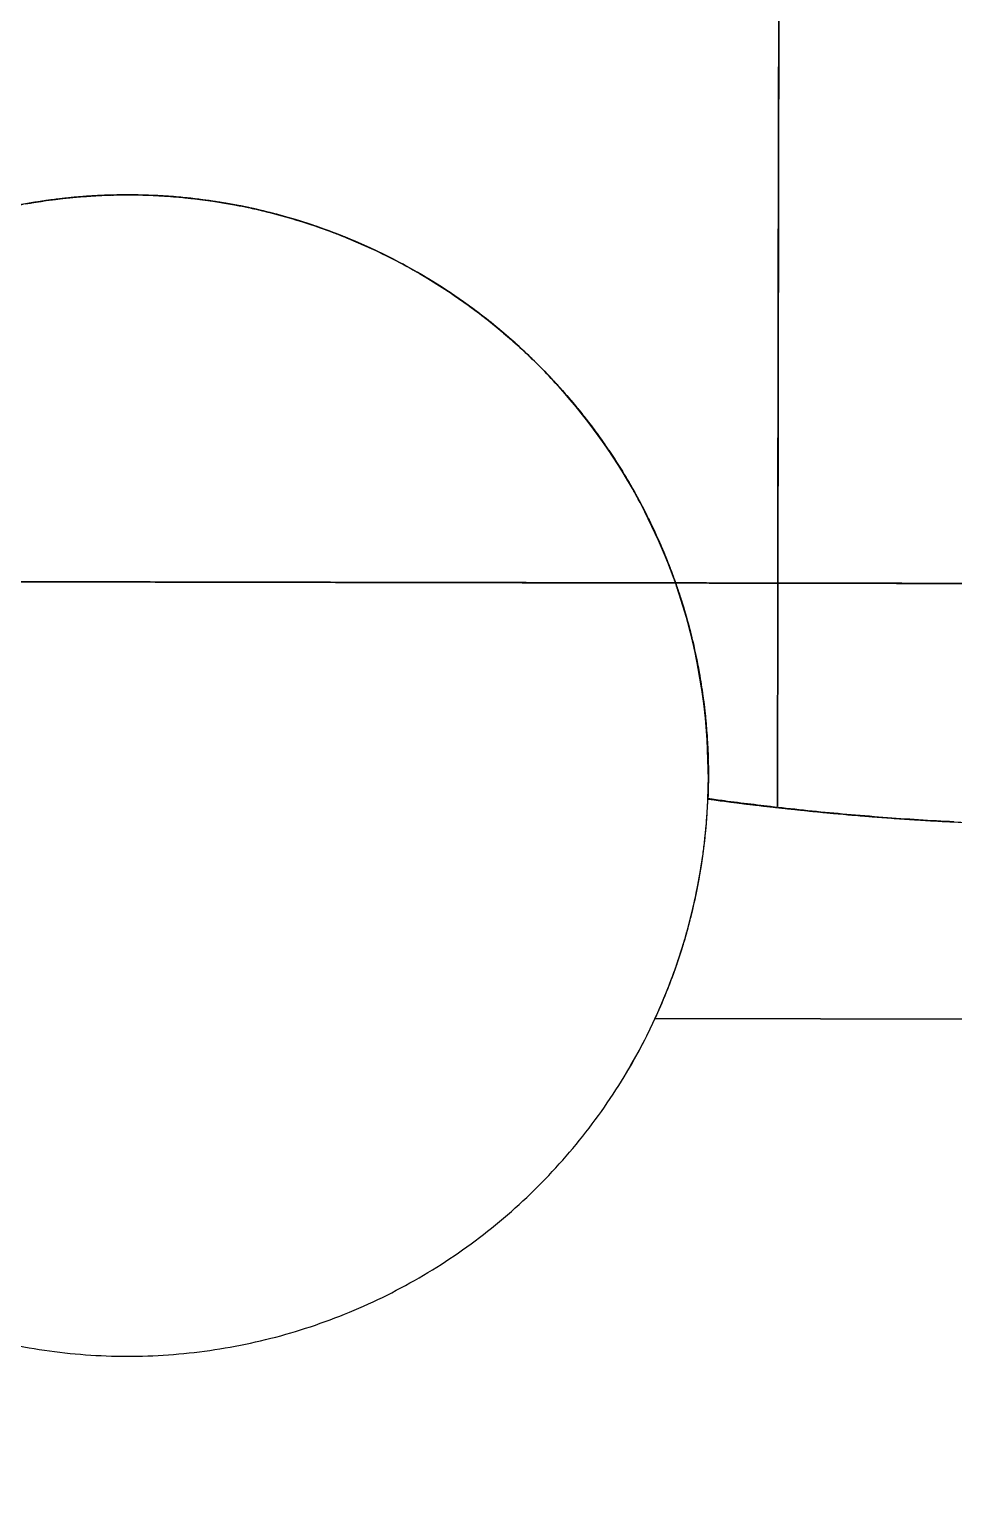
# Model space of a CAD drawing. Header units: metres. Extents: x -1161 to -1080, y 3 to 563.
# Drawn here: x -1096.587 to -1095.632, y 507.723 to 509.228 of the extents above; entities that cross this region are included whole.
import ezdxf

# ---------------------------------------------------------------- set-up
doc = ezdxf.new("R2010")
doc.units = ezdxf.units.M
doc.layers.add('A-GENM', color=7, linetype='Continuous', lineweight=35)

# ---------------------------------------------------------------- blocks, each defined once
blk = doc.blocks.new('Foundations-Piles - Px-1200-64673918-DRG-2873171 - BARRIER LAYOUT')
at = {"layer": 'A-GENM', "color": 9, "lineweight": 25, "true_color": 0xbebebe}
for start, end in [(98.1818, 106.3636), (98.5518, 102.9538), (98.3596, 98.5518), (90, 98.1818), (94.7807, 97.7988), (90.4268, 94.7807), (90.1641, 90.4268), (85.2606, 90), (86.6197, 89.6373), (85.2606, 86.6197), (82.3017, 85.2606), (40.9396, 85.2606), (81.9686, 82.3017), (78.4668, 81.4772), (77.9826, 78.4668), (106.3636, 114.5455), (106.6767, 114.5063), (106.555, 106.6767), (102.9538, 105.9619), (74.1767, 77.9755), (73.7729, 74.1767), (70.3195, 73.3186), (66.0516, 70.3195), (114.5455, 122.7273), (115.2366, 122.3499), (114.5455, 115.2366), (65.5771, 66.0516), (62.1763, 65.1617), (57.9265, 62.1763), (122.7273, 130.9091), (122.7273, 125.0334), (122.3499, 122.7273), (57.3811, 57.9265), (54.0362, 57.0068), (125.0334, 130.9091), (49.8014, 54.0362), (130.9091, 139.0909), (130.9091, 139.0909), (49.1848, 49.8014), (45.8984, 48.8542), (41.6763, 45.8482), (139.0909, 147.2727), (139.0909, 147.2727), (40.9882, 41.6763), (0, 40.9091), (37.7625, 40.704), (33.5511, 37.7625), (32.7912, 33.5511), (147.2727, 155.4545), (147.2727, 155.4545), (29.6282, 32.5566), (25.4197, 29.6282), (24.5939, 25.4197), (155.4545, 163.6364), (155.4545, 163.6364), (21.6067, 24.4122), (17.3365, 21.6067), (163.6364, 171.8182), (163.6364, 171.8182), (16.3963, 17.3365), (13.5043, 16.2712), (9.2531, 13.5043), (8.2308, 9.2531), (171.8182, 180), (171.8182, 180), (5.4056, 8.1818), (1.1695, 5.4056), (180, 188.1818), (180, 188.1818), (319.0909, 0), (357.3097, 0), (0, 1.1695), (353.0858, 357.3097), (351.8505, 353.0858), (188.1818, 196.3636), (188.1818, 196.3636), (349.216, 351.8182), (345.0018, 349.216), (343.6998, 345.0018), (196.3636, 204.5455), (196.3636, 204.5455), (341.1241, 343.574), (336.9176, 341.1241), (335.4872, 336.9176), (204.5455, 212.7273), (204.5455, 212.7273), (333.0335, 335.3633), (328.8331, 333.0335), (327.3161, 328.8331), (212.7273, 220.9091), (212.7273, 220.9091), (324.9441, 326.8731), (326.9829, 327.1538), (320.7483, 324.9441), (319.1452, 320.7483), (220.9091, 229.0909), (220.9091, 229.0909), (304.287, 319.0909), (316.8556, 318.9453), (312.6632, 316.8556), (310.9743, 312.6632), (229.0909, 237.2727), (229.0909, 237.2727), (308.768, 310.7377), (304.5777, 308.768), (302.7273, 304.287), (302.8036, 304.287), (304.287, 304.5777), (237.2727, 245.4545), (237.2727, 245.4545), (294.5455, 302.7273), (300.681, 302.531), (296.4918, 300.681), (294.633, 296.4729), (245.4545, 253.6364), (245.4545, 253.6364), (286.3636, 294.5455), (288.4054, 292.5945), (292.5945, 294.325), (286.4625, 288.4054), (253.6364, 261.0336), (253.6364, 261.8182), (278.1818, 286.3636), (280.1511, 284.5086), (284.5086, 286.12), (261.0336, 261.8182), (261.8182, 264.2124), (261.8182, 270), (264.2124, 268.889), (268.889, 270), (270, 278.1818), (270, 272.219), (272.219, 276.7535), (276.7535, 278.1818), (278.1818, 280.1511)]:
    blk.add_arc((0, 0), 0.6, start, end, dxfattribs=at)
at = {"layer": 'A-GENM', "color": 254, "lineweight": 25, "true_color": 0xd1d1d1}
for start, end in [(97.7988, 98.3596), (89.6373, 90.1641), (81.8182, 81.9686), (81.4772, 81.8182), (105.9619, 106.555), (73.6364, 73.7729), (73.3186, 73.6364), (65.1617, 65.4545), (57.0068, 57.2727), (48.8542, 49.0909), (40.704, 40.9091), (32.5566, 32.7273), (24.4122, 24.5455), (318.9453, 319.0909), (310.7377, 310.9091), (302.531, 302.7273), (294.325, 294.5455), (286.12, 286.3636)]:
    blk.add_arc((0, 0), 0.6, start, end, dxfattribs=at)
blk = doc.blocks.new('Shotcrete Adaptive v1 - 1200 Dia Pile _ 2_000 Spacing-61394272-DRG-2873171 - BARRIER LAYOUT')
at = {"layer": 'A-GENM', "color": 9, "lineweight": 25, "true_color": 0xbebebe}
for p, q in [((-0.4546, 0.25), (0.4546, 0.25)), ((0.4546, 0.25), (-0.4546, 0.25))]:
    blk.add_line(p, q, dxfattribs=at)
at = {"layer": 'A-GENM', "color": 254, "lineweight": 25, "true_color": 0xd1d1d1}
blk.add_line((0.1869, 0.0442), (0.1837, 0.0444), dxfattribs=at)
at = {"layer": 'A-GENM', "color": 9, "lineweight": 25, "true_color": 0xbebebe}
for centre, radius, start, end in [((-1, 0), 0.6, 20.2506, 24.6243), ((-1, 0), 0.6, 20.2506, 24.6243), ((1, 0), 0.6, 156.256, 159.4284), ((1, 0), 0.6, 156.256, 159.4284), ((1, 0), 0.6, 155.3757, 156.256), ((1, 0), 0.6, 155.3757, 156.256), ((1, 0), 0.6, 159.4284, 162.8466), ((1, 0), 0.6, 159.4284, 162.8466), ((-1, 0), 0.6, 17.5708, 20.2506), ((-1, 0), 0.6, 17.5708, 20.2506), ((-1, 0), 0.6, 10.4552, 17.5708), ((-1, 0), 0.6, 10.4552, 17.5708), ((1, 0), 0.6, 162.8466, 164.1122), ((1, 0), 0.6, 162.8466, 164.1122), ((1, 0), 0.6, 165.2053, 167.4341), ((1, 0), 0.6, 165.2053, 167.4341), ((1, 0), 0.6, 164.1122, 165.1814), ((1, 0), 0.6, 164.1122, 165.1814), ((1, 0), 0.6, 167.4341, 171.9769), ((1, 0), 0.6, 167.4341, 170.3175), ((-1, 0), 0.6, 9.7254, 10.4552), ((-1, 0), 0.6, 9.7254, 10.4552), ((-1, 0), 0.6, 2.2116, 9.6825), ((-1, 0), 0.6, 2.2116, 9.6825), ((1, 0), 0.6, 170.3175, 171.9769), ((1, 0), 0.6, 171.9769, 173.3931), ((1, 0), 0.6, 171.9769, 173.3931), ((1, 0), 0.6, 173.7282, 175.3656), ((1, 0), 0.6, 173.7282, 175.3656), ((1, 0), 0.6, 173.41, 173.6668), ((1, 0), 0.6, 173.41, 173.6668), ((0, -2.95), 3, 88.4658, 97.6709), ((0, -2.95), 3, 91.3583, 91.6835), ((0, -2.95), 3, 88.3166, 88.6417), ((0, -2.95), 3, 82.3291, 88.4658), ((1, 0), 0.6, 175.3656, 177.7884), ((1, 0), 0.6, 175.3656, 177.7884), ((0, -2.95), 3, 94.376, 94.7409), ((0, -2.95), 3, 85.2592, 85.6256), ((0, -2.95), 3, 97.3435, 97.6709), ((0, -2.95), 3, 82.3291, 82.6565)]:
    blk.add_arc(centre, radius, start, end, dxfattribs=at)
at = {"layer": 'A-GENM', "color": 254, "lineweight": 25, "true_color": 0xd1d1d1}
for start, end in [(92.1103, 93.2986), (91.6835, 92.1083), (91.0757, 91.3583), (90.723, 91.0757), (89.8008, 90.7115), (89.2789, 89.8008), (88.6417, 89.2676), (87.8921, 88.3166), (87.7667, 87.8901), (86.4919, 87.7667), (96.3064, 97.3435), (94.8905, 96.2933), (94.7409, 94.8881), (94.2007, 94.3743), (93.5177, 94.1924), (93.2986, 93.5084), (85.6256, 86.4279), (85.1133, 85.2592), (84.4419, 85.1097), (83.708, 84.4419), (82.6565, 83.6899)]:
    blk.add_arc((0, -2.95), 3, start, end, dxfattribs=at)
blk = doc.blocks.new('StitchPour_RS39A_05 - StitchPour_RS39A_05-60503718-DRG-2873171 - BARRIER LAYOUT')
at = {"layer": 'A-GENM', "color": 253, "lineweight": 25, "true_color": 0xa3a3a3}
blk.add_open_spline([(111.4038, -15.1103), (111.296, -14.7018), (111.0755, -13.8661), (110.686, -12.3898), (110.3197, -11.0016), (109.9816, -9.7203), (109.728, -8.7592), (109.4744, -7.7982), (109.2209, -6.8372), (108.9673, -5.8762), (108.7982, -5.2355), (108.7137, -4.9151)], degree=3, knots=[0.6684781, 0.6684781, 0.6684781, 0.6684781, 0.7083333, 0.75, 0.8125, 0.84375, 0.875, 0.90625, 0.9375, 0.96875, 1, 1, 1, 1], dxfattribs=at)
at = {"layer": 'A-GENM', "color": 9, "lineweight": 25, "true_color": 0xbebebe}
for points in [[(109.728, -8.7592), (109.8407, -9.1864), (109.9534, -9.6135), (110.0661, -10.0406)], [(110.0661, -10.0406), (110.0703, -10.0567), (110.0746, -10.0728), (110.0788, -10.0889)], [(110.117, -10.2335), (110.2127, -10.5963), (110.3085, -10.9591), (110.4042, -11.322)]]:
    blk.add_open_spline(points, degree=3, dxfattribs=at)
at = {"layer": 'A-GENM', "color": 253, "lineweight": 25, "true_color": 0xa3a3a3}
blk.add_open_spline([(110.0788, -10.0889), (110.0916, -10.1371), (110.1043, -10.1853), (110.117, -10.2335)], degree=3, dxfattribs=at)
blk = doc.blocks.new('T2DPAA-T2D-C3S-RS-M3D-100334_rvt-1-DRG-2873171 - BARRIER LAYOUT')
at = {"layer": 'A-GENM', "color": 9, "lineweight": 25, "true_color": 0xbebebe}
for p, q in [((-1095.8135, 508.6558), (-1095.8124, 509.2558)), ((-1095.8124, 509.2558), (-1095.8135, 508.6558)), ((-1096.5554, 509.0529), (-1096.5948, 509.0469)), ((-1096.5213, 509.0559), (-1096.5554, 509.0529)), ((-1096.5108, 509.0565), (-1096.5213, 509.0559)), ((-1096.4708, 509.0568), (-1096.5108, 509.0565)), ((-1096.4378, 509.0552), (-1096.4708, 509.0568)), ((-1096.4263, 509.0541), (-1096.4378, 509.0552)), ((-1096.3864, 509.0488), (-1096.4263, 509.0541)), ((-1096.3552, 509.0428), (-1096.3864, 509.0488)), ((-1096.3429, 509.0399), (-1096.3552, 509.0428)), ((-1096.304, 509.029), (-1096.3429, 509.0399)), ((-1096.2752, 509.0191), (-1096.304, 509.029)), ((-1096.2624, 509.0141), (-1096.2752, 509.0191)), ((-1096.2253, 508.9978), (-1096.2624, 509.0141)), ((-1096.1992, 508.9845), (-1096.2253, 508.9978)), ((-1096.1862, 508.9772), (-1096.1992, 508.9845)), ((-1096.1518, 508.9559), (-1096.1862, 508.9772)), ((-1096.1287, 508.9397), (-1096.1518, 508.9559)), ((-1096.116, 508.93), (-1096.1287, 508.9397)), ((-1096.0849, 508.904), (-1096.116, 508.93)), ((-1096.0652, 508.8855), (-1096.0849, 508.904)), ((-1096.0532, 508.8734), (-1096.0652, 508.8855)), ((-1096.0401, 508.8594), (-1096.0532, 508.8734)), ((-1096.026, 508.8432), (-1096.0399, 508.8592)), ((-1096.0097, 508.823), (-1096.026, 508.8432)), ((-1095.9989, 508.8085), (-1096.0097, 508.823)), ((-1095.9868, 508.7911), (-1095.9989, 508.8085)), ((-1095.9762, 508.7748), (-1095.9862, 508.7902)), ((-1095.9635, 508.7535), (-1095.9762, 508.7748)), ((-1095.9543, 508.7366), (-1095.9635, 508.7535)), ((-1095.9366, 508.7), (-1095.9543, 508.7366)), ((-1095.8134, 508.7223), (-1095.8134, 508.6884)), ((-1095.8134, 508.6884), (-1095.8134, 508.7223)), ((-1095.9274, 508.6782), (-1095.9366, 508.7)), ((-1095.9203, 508.6592), (-1095.9274, 508.6782)), ((-1095.9193, 508.6564), (-1095.9203, 508.6592)), ((-1095.9079, 508.6204), (-1095.9193, 508.6564)), ((-1095.8135, 508.6558), (-1095.8139, 508.425)), ((-1095.8139, 508.425), (-1095.8135, 508.6558)), ((-1095.8139, 508.425), (-1095.8135, 508.6558)), ((-1095.8135, 508.6558), (-1095.8139, 508.425)), ((-1095.8135, 508.657), (-1095.8135, 508.6558)), ((-1095.8135, 508.6558), (-1095.8135, 508.657)), ((-1095.8906, 508.5376), (-1095.8974, 508.5775)), ((-1095.8852, 508.4532), (-1095.8863, 508.4939)), ((-1095.8857, 508.4328), (-1095.8852, 508.4532)), ((-1095.8498, 508.4281), (-1095.8857, 508.4328)), ((-1095.8139, 508.4239), (-1095.8498, 508.4281)), ((-1095.8139, 508.4239), (-1095.7758, 508.4199)), ((-1095.7758, 508.4199), (-1095.6722, 508.4114)), ((-1095.6722, 508.4114), (-1095.6318, 508.4091)), ((-1095.6318, 508.4091), (-1095.6022, 508.4077))]:
    blk.add_line(p, q, dxfattribs=at)
at = {"layer": 'A-GENM', "color": 254, "lineweight": 25, "true_color": 0xd1d1d1}
for p, q in [((-1095.8127, 509.1232), (-1095.8124, 509.2558)), ((-1095.813, 508.9214), (-1095.8127, 509.1232)), ((-1095.813, 508.9213), (-1095.8131, 508.8901)), ((-1095.8131, 508.8901), (-1095.8134, 508.7223)), ((-1095.8134, 508.6884), (-1095.8135, 508.657)), ((-1095.8135, 508.657), (-1095.8134, 508.6884))]:
    blk.add_line(p, q, dxfattribs=at)
at = {"layer": 'A-GENM', "color": 254, "lineweight": 25, "true_color": 0xd1d1d1, "flags": 128}
for points in [[(-1095.8124, 509.2558), (-1095.8127, 509.1232), (-1095.813, 508.9214)], [(-1095.8134, 508.7223), (-1095.8131, 508.8901), (-1095.813, 508.9213)]]:
    blk.add_lwpolyline(points, dxfattribs=at)
at = {"layer": 'A-GENM', "color": 9, "lineweight": 25, "true_color": 0xbebebe, "flags": 128}
for points in [[(-1095.8975, 508.5777), (-1095.9021, 508.5986), (-1095.9079, 508.6204)], [(-1095.8863, 508.4939), (-1095.8881, 508.5163), (-1095.8906, 508.5376)]]:
    blk.add_lwpolyline(points, dxfattribs=at)
at = {"layer": 'A-GENM', "color": 9, "lineweight": 25, "true_color": 0xbebebe}
for points in [[(-1096.5908, 509.0476), (-1096.5873, 509.0483), (-1096.5837, 509.0489), (-1096.5802, 509.0495)], [(-1096.5845, 509.0487), (-1096.5713, 509.051), (-1096.558, 509.0527), (-1096.5447, 509.0541)], [(-1096.5802, 509.0495), (-1096.5616, 509.0524), (-1096.5429, 509.0545), (-1096.5242, 509.0557)], [(-1096.5447, 509.0541), (-1096.5388, 509.0546), (-1096.533, 509.0551), (-1096.5271, 509.0556)], [(-1096.5271, 509.0556), (-1096.5234, 509.0558), (-1096.5197, 509.056), (-1096.5161, 509.0562)], [(-1096.5242, 509.0557), (-1096.5229, 509.0558), (-1096.5215, 509.0559), (-1096.5202, 509.056)], [(-1096.5202, 509.056), (-1096.5195, 509.056), (-1096.5187, 509.0561), (-1096.518, 509.0561)], [(-1096.518, 509.0561), (-1096.5138, 509.0563), (-1096.5096, 509.0565), (-1096.5055, 509.0567)], [(-1096.5161, 509.0562), (-1096.5113, 509.0565), (-1096.5065, 509.0567), (-1096.5017, 509.0568)], [(-1096.5055, 509.0567), (-1096.5042, 509.0567), (-1096.5029, 509.0568), (-1096.5017, 509.0568)], [(-1096.5017, 509.0568), (-1096.4874, 509.0572), (-1096.473, 509.0571), (-1096.4586, 509.0564)], [(-1096.5012, 509.0568), (-1096.4991, 509.0569), (-1096.4969, 509.0569), (-1096.4948, 509.0569)], [(-1096.4948, 509.0569), (-1096.4773, 509.0572), (-1096.4598, 509.0567), (-1096.4424, 509.0555)], [(-1096.4586, 509.0564), (-1096.4535, 509.0562), (-1096.4484, 509.0559), (-1096.4433, 509.0555)], [(-1096.4433, 509.0555), (-1096.4396, 509.0553), (-1096.4359, 509.055), (-1096.4322, 509.0547)], [(-1096.4424, 509.0555), (-1096.4402, 509.0553), (-1096.4379, 509.0552), (-1096.4357, 509.055)], [(-1096.4322, 509.0547), (-1096.4267, 509.0542), (-1096.4212, 509.0536), (-1096.4157, 509.053)], [(-1096.4197, 509.0534), (-1096.4162, 509.0531), (-1096.4128, 509.0526), (-1096.4093, 509.0522)], [(-1096.4157, 509.053), (-1096.4014, 509.0513), (-1096.3872, 509.0491), (-1096.3731, 509.0465)], [(-1096.4093, 509.0522), (-1096.393, 509.0501), (-1096.3768, 509.0474), (-1096.3607, 509.044)], [(-1096.5864, 509.0484), (-1096.5858, 509.0485), (-1096.5851, 509.0486), (-1096.5845, 509.0487)], [(-1096.3731, 509.0465), (-1096.3688, 509.0456), (-1096.3645, 509.0448), (-1096.3601, 509.0438)], [(-1096.3607, 509.044), (-1096.3579, 509.0434), (-1096.355, 509.0427), (-1096.3522, 509.0421)], [(-1096.3601, 509.0438), (-1096.3566, 509.0431), (-1096.353, 509.0423), (-1096.3495, 509.0415)], [(-1096.3522, 509.0421), (-1096.3465, 509.0408), (-1096.3408, 509.0394), (-1096.3352, 509.038)], [(-1096.3495, 509.0415), (-1096.3433, 509.0401), (-1096.3372, 509.0385), (-1096.3311, 509.0369)], [(-1096.3352, 509.038), (-1096.3319, 509.0371), (-1096.3286, 509.0362), (-1096.3254, 509.0353)], [(-1096.3311, 509.0369), (-1096.3173, 509.0332), (-1096.3037, 509.0291), (-1096.2903, 509.0245)], [(-1096.3254, 509.0353), (-1096.3103, 509.0312), (-1096.2955, 509.0265), (-1096.2808, 509.0211)], [(-1096.2903, 509.0245), (-1096.2866, 509.0232), (-1096.283, 509.022), (-1096.2794, 509.0206)], [(-1096.2808, 509.0211), (-1096.2777, 509.02), (-1096.2745, 509.0188), (-1096.2714, 509.0177)], [(-1096.2794, 509.0206), (-1096.2762, 509.0195), (-1096.2729, 509.0182), (-1096.2697, 509.017)], [(-1096.2697, 509.017), (-1096.2632, 509.0145), (-1096.2568, 509.0119), (-1096.2504, 509.0092)], [(-1096.2538, 509.0106), (-1096.252, 509.0099), (-1096.2503, 509.0091), (-1096.2486, 509.0084)], [(-1096.2504, 509.0092), (-1096.2373, 509.0036), (-1096.2245, 508.9976), (-1096.2118, 508.9911)], [(-1096.2477, 509.008), (-1096.2467, 509.0076), (-1096.2457, 509.0072), (-1096.2448, 509.0067)], [(-1096.2448, 509.0067), (-1096.2311, 509.0008), (-1096.2177, 508.9943), (-1096.2045, 508.9873)], [(-1096.2118, 508.9911), (-1096.2088, 508.9896), (-1096.2058, 508.988), (-1096.2028, 508.9864)], [(-1096.2045, 508.9873), (-1096.2013, 508.9856), (-1096.1982, 508.9839), (-1096.195, 508.9822)], [(-1096.2028, 508.9864), (-1096.1999, 508.9849), (-1096.197, 508.9833), (-1096.1941, 508.9817)], [(-1096.195, 508.9822), (-1096.189, 508.9788), (-1096.183, 508.9754), (-1096.1771, 508.9719)], [(-1096.1771, 508.9719), (-1096.1744, 508.9703), (-1096.1717, 508.9686), (-1096.1691, 508.967)], [(-1096.1745, 508.9703), (-1096.1624, 508.963), (-1096.1505, 508.9552), (-1096.1389, 508.947)], [(-1096.1691, 508.967), (-1096.1569, 508.9594), (-1096.145, 508.9515), (-1096.1334, 508.9431)], [(-1096.1389, 508.947), (-1096.1365, 508.9453), (-1096.1341, 508.9436), (-1096.1317, 508.9418)], [(-1096.1334, 508.9431), (-1096.1304, 508.9409), (-1096.1274, 508.9387), (-1096.1244, 508.9364)], [(-1096.1317, 508.9418), (-1096.1292, 508.94), (-1096.1267, 508.9381), (-1096.1241, 508.9362)], [(-1096.1241, 508.9362), (-1096.1176, 508.9313), (-1096.1112, 508.9263), (-1096.1049, 508.9211)], [(-1096.1055, 508.9216), (-1096.1036, 508.9201), (-1096.1017, 508.9185), (-1096.0998, 508.9169)], [(-1096.1049, 508.9211), (-1096.0939, 508.9121), (-1096.0832, 508.9027), (-1096.0729, 508.8929)], [(-1096.0998, 508.9169), (-1096.093, 508.9112), (-1096.0863, 508.9053), (-1096.0797, 508.8993)], [(-1096.0797, 508.8993), (-1096.0761, 508.896), (-1096.0725, 508.8926), (-1096.069, 508.8892)], [(-1096.0729, 508.8929), (-1096.0711, 508.8912), (-1096.0693, 508.8895), (-1096.0675, 508.8878)], [(-1096.069, 508.8892), (-1096.0663, 508.8866), (-1096.0637, 508.884), (-1096.061, 508.8814)], [(-1096.0675, 508.8878), (-1096.0654, 508.8857), (-1096.0633, 508.8837), (-1096.0613, 508.8816)], [(-1096.0613, 508.8816), (-1096.055, 508.8754), (-1096.0489, 508.869), (-1096.043, 508.8625)], [(-1096.061, 508.8814), (-1096.0569, 508.8772), (-1096.0528, 508.873), (-1096.0488, 508.8687)], [(-1096.0488, 508.8687), (-1096.0472, 508.8671), (-1096.0456, 508.8654), (-1096.0441, 508.8637)], [(-1096.0441, 508.8637), (-1096.0437, 508.8633), (-1096.0432, 508.8628), (-1096.0428, 508.8624)], [(-1096.043, 508.8625), (-1096.042, 508.8615), (-1096.041, 508.8604), (-1096.04, 508.8593)], [(-1096.0416, 508.861), (-1096.0411, 508.8605), (-1096.0406, 508.8599), (-1096.04, 508.8593)], [(-1096.0391, 508.8583), (-1096.0309, 508.8492), (-1096.0229, 508.8398), (-1096.0153, 508.8301)], [(-1096.0385, 508.8576), (-1096.0322, 508.8505), (-1096.026, 508.8434), (-1096.0201, 508.8361)], [(-1096.0201, 508.8361), (-1096.0176, 508.833), (-1096.0151, 508.8299), (-1096.0127, 508.8268)], [(-1096.0153, 508.8301), (-1096.014, 508.8285), (-1096.0127, 508.8269), (-1096.0114, 508.8252)], [(-1096.0127, 508.8268), (-1096.0104, 508.8239), (-1096.0082, 508.8211), (-1096.0061, 508.8182)], [(-1096.0114, 508.8252), (-1096.0098, 508.8231), (-1096.0082, 508.8211), (-1096.0066, 508.8189)], [(-1096.0066, 508.8189), (-1096.0009, 508.8114), (-1095.9953, 508.8036), (-1095.99, 508.7958)], [(-1096.0061, 508.8182), (-1096.0019, 508.8127), (-1095.9978, 508.8071), (-1095.9939, 508.8014)], [(-1095.9939, 508.8014), (-1095.9927, 508.7998), (-1095.9916, 508.7982), (-1095.9905, 508.7966)], [(-1095.9905, 508.7966), (-1095.9898, 508.7956), (-1095.9892, 508.7947), (-1095.9886, 508.7937)], [(-1095.9885, 508.7936), (-1095.9877, 508.7924), (-1095.9869, 508.7913), (-1095.9862, 508.7902)], [(-1095.9881, 508.7931), (-1095.9808, 508.7822), (-1095.9738, 508.7711), (-1095.9671, 508.7597)], [(-1095.9862, 508.7902), (-1095.9806, 508.7819), (-1095.9753, 508.7735), (-1095.9702, 508.765)], [(-1095.9702, 508.765), (-1095.9686, 508.7623), (-1095.9671, 508.7596), (-1095.9655, 508.7569)], [(-1095.9671, 508.7597), (-1095.9664, 508.7585), (-1095.9657, 508.7572), (-1095.965, 508.756)], [(-1095.965, 508.756), (-1095.9635, 508.7534), (-1095.962, 508.7508), (-1095.9606, 508.7482)], [(-1095.9647, 508.7555), (-1095.9635, 508.7535), (-1095.9624, 508.7515), (-1095.9613, 508.7494)], [(-1095.9613, 508.7494), (-1095.9563, 508.7405), (-1095.9515, 508.7314), (-1095.947, 508.7222)], [(-1095.9606, 508.7482), (-1095.9559, 508.7397), (-1095.9514, 508.7311), (-1095.947, 508.7224)], [(-1095.947, 508.7222), (-1095.9467, 508.7217), (-1095.9465, 508.7213), (-1095.9463, 508.7209)], [(-1095.9459, 508.7199), (-1095.9457, 508.7195), (-1095.9455, 508.7191), (-1095.9452, 508.7187)], [(-1095.9452, 508.7187), (-1095.9396, 508.707), (-1095.9344, 508.6952), (-1095.9295, 508.6833)], [(-1095.944, 508.7161), (-1095.9395, 508.7066), (-1095.9352, 508.6971), (-1095.9312, 508.6874)], [(-1095.9312, 508.6874), (-1095.9303, 508.6853), (-1095.9294, 508.6832), (-1095.9286, 508.6811)], [(-1095.9295, 508.6833), (-1095.929, 508.6821), (-1095.9285, 508.681), (-1095.9281, 508.6798)], [(-1095.9286, 508.6811), (-1095.9275, 508.6784), (-1095.9264, 508.6757), (-1095.9254, 508.673)], [(-1095.9281, 508.6798), (-1095.9274, 508.678), (-1095.9267, 508.6763), (-1095.926, 508.6745)], [(-1095.926, 508.6745), (-1095.9236, 508.6684), (-1095.9214, 508.6623), (-1095.9192, 508.6561)], [(-1095.9254, 508.673), (-1095.9232, 508.6674), (-1095.9212, 508.6618), (-1095.9192, 508.6561)], [(-1095.9192, 508.6561), (-1095.9177, 508.6518), (-1095.9162, 508.6475), (-1095.9148, 508.6432)], [(-1095.9192, 508.6561), (-1095.9176, 508.6517), (-1095.9161, 508.6472), (-1095.9146, 508.6427)], [(-1095.9148, 508.6432), (-1095.9146, 508.6427), (-1095.9145, 508.6422), (-1095.9143, 508.6416)], [(-1095.9146, 508.6427), (-1095.914, 508.6408), (-1095.9134, 508.6388), (-1095.9128, 508.6369)], [(-1095.9143, 508.6416), (-1095.914, 508.6407), (-1095.9137, 508.6398), (-1095.9134, 508.6389)], [(-1095.9134, 508.6389), (-1095.9096, 508.6268), (-1095.9061, 508.6146), (-1095.903, 508.6022)], [(-1095.903, 508.6022), (-1095.9028, 508.6014), (-1095.9026, 508.6006), (-1095.9024, 508.5998)], [(-1095.9026, 508.6007), (-1095.9021, 508.5985), (-1095.9016, 508.5963), (-1095.9011, 508.5941)], [(-1095.9024, 508.5998), (-1095.9021, 508.5984), (-1095.9017, 508.597), (-1095.9014, 508.5957)], [(-1095.9014, 508.5957), (-1095.8987, 508.584), (-1095.8962, 508.5723), (-1095.8942, 508.5605)], [(-1095.9011, 508.5941), (-1095.8984, 508.5826), (-1095.896, 508.571), (-1095.894, 508.5593)], [(-1095.8942, 508.5605), (-1095.8941, 508.5599), (-1095.894, 508.5593), (-1095.8939, 508.5586)], [(-1095.894, 508.5593), (-1095.8937, 508.5576), (-1095.8934, 508.5559), (-1095.8931, 508.5541)], [(-1095.8939, 508.5586), (-1095.8937, 508.5576), (-1095.8935, 508.5565), (-1095.8933, 508.5555)], [(-1095.8933, 508.5555), (-1095.8913, 508.5431), (-1095.8896, 508.5307), (-1095.8883, 508.5183)], [(-1095.8883, 508.5183), (-1095.8883, 508.5178), (-1095.8882, 508.5174), (-1095.8882, 508.5169)], [(-1095.8882, 508.5174), (-1095.8881, 508.5161), (-1095.888, 508.5148), (-1095.8878, 508.5134)], [(-1095.8882, 508.5169), (-1095.8881, 508.5161), (-1095.888, 508.5153), (-1095.8879, 508.5145)], [(-1095.8879, 508.5145), (-1095.8867, 508.5016), (-1095.8859, 508.4887), (-1095.8855, 508.4757)], [(-1095.8878, 508.5134), (-1095.8866, 508.5002), (-1095.8858, 508.487), (-1095.8854, 508.4737)], [(-1095.8853, 508.47), (-1095.8851, 508.4577), (-1095.8852, 508.4454), (-1095.8857, 508.4331)], [(-1095.8853, 508.4696), (-1095.8851, 508.4573), (-1095.8852, 508.445), (-1095.8857, 508.4328)], [(-1095.8855, 508.4757), (-1095.8855, 508.475), (-1095.8854, 508.4743), (-1095.8854, 508.4736)], [(-1095.8854, 508.4729), (-1095.8854, 508.4718), (-1095.8853, 508.4707), (-1095.8853, 508.4696)], [(-1095.8854, 508.4728), (-1095.8854, 508.4719), (-1095.8853, 508.4709), (-1095.8853, 508.47)], [(-1095.8857, 508.4331), (-1095.88, 508.4323), (-1095.8743, 508.4315), (-1095.8687, 508.4308)], [(-1095.8857, 508.4328), (-1095.8737, 508.4312), (-1095.8618, 508.4296), (-1095.8498, 508.4281)], [(-1095.8687, 508.4308), (-1095.8505, 508.4284), (-1095.8323, 508.4262), (-1095.8141, 508.4241)], [(-1095.8498, 508.4281), (-1095.8379, 508.4266), (-1095.8259, 508.4252), (-1095.8139, 508.4239)], [(-1095.8139, 508.4239), (-1095.7861, 508.4208), (-1095.7582, 508.418), (-1095.7303, 508.4157)], [(-1095.8132, 508.424), (-1095.8104, 508.4237), (-1095.8076, 508.4234), (-1095.8048, 508.4231)], [(-1095.8048, 508.4231), (-1095.7834, 508.4207), (-1095.762, 508.4186), (-1095.7405, 508.4167)], [(-1095.7405, 508.4167), (-1095.7381, 508.4165), (-1095.7356, 508.4163), (-1095.7332, 508.4161)], [(-1095.7332, 508.4161), (-1095.7268, 508.4155), (-1095.7204, 508.415), (-1095.7141, 508.4145)], [(-1095.7303, 508.4157), (-1095.7264, 508.4154), (-1095.7225, 508.4151), (-1095.7185, 508.4147)], [(-1095.7185, 508.4147), (-1095.6921, 508.4126), (-1095.6656, 508.4109), (-1095.6391, 508.4095)], [(-1095.7141, 508.4145), (-1095.6986, 508.4133), (-1095.6832, 508.4122), (-1095.6677, 508.4112)], [(-1095.6677, 508.4112), (-1095.6586, 508.4106), (-1095.6495, 508.4101), (-1095.6404, 508.4096)], [(-1095.6404, 508.4096), (-1095.6376, 508.4094), (-1095.6347, 508.4093), (-1095.6318, 508.4091)], [(-1095.6391, 508.4095), (-1095.6367, 508.4093), (-1095.6343, 508.4092), (-1095.6318, 508.4091)]]:
    blk.add_open_spline(points, degree=3, dxfattribs=at)
at = {"layer": 'A-GENM', "color": 254, "lineweight": 25, "true_color": 0xd1d1d1}
for points in [[(-1096.5447, 509.0541), (-1096.558, 509.0527), (-1096.5713, 509.051), (-1096.5845, 509.0487)], [(-1096.5271, 509.0556), (-1096.533, 509.0551), (-1096.5388, 509.0546), (-1096.5447, 509.0541)], [(-1096.5161, 509.0562), (-1096.5197, 509.056), (-1096.5234, 509.0558), (-1096.5271, 509.0556)], [(-1096.5017, 509.0568), (-1096.5065, 509.0567), (-1096.5113, 509.0565), (-1096.5161, 509.0562)], [(-1096.4586, 509.0564), (-1096.473, 509.0571), (-1096.4873, 509.0572), (-1096.5017, 509.0568)], [(-1096.4433, 509.0556), (-1096.4484, 509.0559), (-1096.4535, 509.0562), (-1096.4586, 509.0564)], [(-1096.4322, 509.0547), (-1096.4359, 509.055), (-1096.4396, 509.0553), (-1096.4433, 509.0556)], [(-1096.4157, 509.053), (-1096.4212, 509.0536), (-1096.4267, 509.0542), (-1096.4322, 509.0547)], [(-1096.3731, 509.0465), (-1096.3872, 509.0491), (-1096.4014, 509.0513), (-1096.4157, 509.053)], [(-1096.5845, 509.0487), (-1096.5851, 509.0486), (-1096.5858, 509.0485), (-1096.5864, 509.0484)], [(-1096.3601, 509.0438), (-1096.3645, 509.0448), (-1096.3688, 509.0456), (-1096.3731, 509.0465)], [(-1096.3495, 509.0415), (-1096.353, 509.0423), (-1096.3566, 509.0431), (-1096.3601, 509.0438)], [(-1096.3311, 509.0369), (-1096.3372, 509.0385), (-1096.3433, 509.0401), (-1096.3495, 509.0415)], [(-1096.2903, 509.0245), (-1096.3037, 509.0291), (-1096.3173, 509.0332), (-1096.3311, 509.0369)], [(-1096.2794, 509.0206), (-1096.283, 509.0219), (-1096.2866, 509.0232), (-1096.2903, 509.0245)], [(-1096.2697, 509.017), (-1096.2729, 509.0182), (-1096.2762, 509.0194), (-1096.2794, 509.0206)], [(-1096.2504, 509.0092), (-1096.2568, 509.0119), (-1096.2632, 509.0145), (-1096.2697, 509.017)], [(-1096.2118, 508.9911), (-1096.2245, 508.9976), (-1096.2374, 509.0036), (-1096.2504, 509.0092)], [(-1096.2028, 508.9864), (-1096.2058, 508.988), (-1096.2088, 508.9896), (-1096.2118, 508.9911)], [(-1096.1941, 508.9817), (-1096.197, 508.9833), (-1096.1999, 508.9849), (-1096.2028, 508.9864)], [(-1096.1745, 508.9703), (-1096.181, 508.9742), (-1096.1875, 508.978), (-1096.1941, 508.9817)], [(-1096.1389, 508.947), (-1096.1505, 508.9552), (-1096.1624, 508.963), (-1096.1745, 508.9703)], [(-1096.1317, 508.9418), (-1096.1341, 508.9436), (-1096.1365, 508.9453), (-1096.1389, 508.947)], [(-1096.1241, 508.9362), (-1096.1267, 508.9381), (-1096.1292, 508.94), (-1096.1317, 508.9418)], [(-1096.1049, 508.9211), (-1096.1112, 508.9263), (-1096.1176, 508.9313), (-1096.1241, 508.9362)], [(-1096.0729, 508.8929), (-1096.0832, 508.9027), (-1096.0939, 508.9121), (-1096.1049, 508.9211)], [(-1096.0675, 508.8878), (-1096.0693, 508.8895), (-1096.0711, 508.8912), (-1096.0729, 508.8929)], [(-1096.0613, 508.8816), (-1096.0633, 508.8837), (-1096.0654, 508.8857), (-1096.0675, 508.8878)], [(-1096.043, 508.8625), (-1096.0489, 508.869), (-1096.055, 508.8754), (-1096.0613, 508.8816)], [(-1096.04, 508.8593), (-1096.041, 508.8604), (-1096.042, 508.8615), (-1096.043, 508.8625)], [(-1096.0153, 508.8301), (-1096.0229, 508.8398), (-1096.0309, 508.8492), (-1096.0391, 508.8583)], [(-1096.0114, 508.8252), (-1096.0127, 508.8269), (-1096.014, 508.8285), (-1096.0153, 508.8301)], [(-1096.0066, 508.8189), (-1096.0082, 508.8211), (-1096.0098, 508.8231), (-1096.0114, 508.8252)], [(-1095.99, 508.7958), (-1095.9953, 508.8036), (-1096.0009, 508.8114), (-1096.0066, 508.8189)], [(-1095.9671, 508.7597), (-1095.9738, 508.7711), (-1095.9808, 508.7822), (-1095.9881, 508.7931)], [(-1095.965, 508.756), (-1095.9657, 508.7572), (-1095.9664, 508.7585), (-1095.9671, 508.7597)], [(-1095.9613, 508.7494), (-1095.9624, 508.7515), (-1095.9635, 508.7535), (-1095.9647, 508.7555)], [(-1095.9469, 508.7222), (-1095.9515, 508.7314), (-1095.9563, 508.7405), (-1095.9613, 508.7494)], [(-1095.9463, 508.7209), (-1095.9465, 508.7213), (-1095.9467, 508.7217), (-1095.9469, 508.7222)], [(-1095.9452, 508.7187), (-1095.9454, 508.7191), (-1095.9457, 508.7195), (-1095.9459, 508.7199)], [(-1095.9295, 508.6833), (-1095.9343, 508.6952), (-1095.9396, 508.707), (-1095.9452, 508.7187)], [(-1095.9281, 508.6798), (-1095.9285, 508.681), (-1095.929, 508.6821), (-1095.9295, 508.6833)], [(-1095.926, 508.6745), (-1095.9267, 508.6763), (-1095.9274, 508.6781), (-1095.9281, 508.6798)], [(-1095.9192, 508.6561), (-1095.9214, 508.6623), (-1095.9236, 508.6684), (-1095.926, 508.6745)], [(-1095.9143, 508.6416), (-1095.9159, 508.6465), (-1095.9175, 508.6513), (-1095.9192, 508.6561)], [(-1095.9134, 508.6389), (-1095.9137, 508.6398), (-1095.914, 508.6407), (-1095.9143, 508.6416)], [(-1095.9024, 508.5998), (-1095.9056, 508.6129), (-1095.9093, 508.626), (-1095.9134, 508.6389)], [(-1095.9014, 508.5957), (-1095.9017, 508.597), (-1095.9021, 508.5984), (-1095.9024, 508.5998)], [(-1095.8933, 508.5555), (-1095.8935, 508.5565), (-1095.8937, 508.5576), (-1095.8938, 508.5586)], [(-1095.8882, 508.5169), (-1095.8895, 508.5298), (-1095.8912, 508.5427), (-1095.8933, 508.5555)], [(-1095.8879, 508.5145), (-1095.888, 508.5153), (-1095.8881, 508.5161), (-1095.8882, 508.5169)], [(-1095.8854, 508.4736), (-1095.8858, 508.4872), (-1095.8866, 508.5009), (-1095.8879, 508.5145)], [(-1095.8857, 508.4331), (-1095.8852, 508.4454), (-1095.8851, 508.4577), (-1095.8853, 508.47)], [(-1095.8853, 508.47), (-1095.8853, 508.4709), (-1095.8854, 508.4719), (-1095.8854, 508.4728)], [(-1095.8687, 508.4308), (-1095.8743, 508.4315), (-1095.88, 508.4323), (-1095.8857, 508.4331)], [(-1095.8141, 508.4241), (-1095.8323, 508.4262), (-1095.8505, 508.4284), (-1095.8687, 508.4308)], [(-1095.8048, 508.4231), (-1095.8076, 508.4234), (-1095.8104, 508.4237), (-1095.8132, 508.424)], [(-1095.7332, 508.4161), (-1095.7571, 508.4181), (-1095.781, 508.4204), (-1095.8048, 508.4231)], [(-1095.7141, 508.4145), (-1095.7204, 508.415), (-1095.7268, 508.4155), (-1095.7332, 508.4161)], [(-1095.6404, 508.4096), (-1095.665, 508.4109), (-1095.6895, 508.4125), (-1095.7141, 508.4145)], [(-1095.6318, 508.4091), (-1095.6347, 508.4093), (-1095.6376, 508.4094), (-1095.6404, 508.4096)]]:
    blk.add_open_spline(points, degree=3, dxfattribs=at)
at = {"layer": 'A-GENM', "color": 9, "lineweight": 25, "true_color": 0xbebebe}
for points, knots in [([(-1096.4357, 509.055), (-1096.4342, 509.0549), (-1096.4288, 509.0544), (-1096.4235, 509.0539), (-1096.4197, 509.0534)], [0.15583558, 0.15583558, 0.15583558, 0.15583558, 0.16, 0.17063926, 0.17063926, 0.17063926, 0.17063926]), ([(-1096.2714, 509.0177), (-1096.2685, 509.0165), (-1096.2626, 509.0142), (-1096.2567, 509.0118), (-1096.2538, 509.0106)], [0.31136845, 0.31136845, 0.31136845, 0.31136845, 0.32, 0.32885815, 0.32885815, 0.32885815, 0.32885815]), ([(-1096.1941, 508.9817), (-1096.1937, 508.9815), (-1096.1871, 508.9778), (-1096.1806, 508.974), (-1096.1745, 508.9703)], [-0.817324, -0.817324, -0.817324, -0.817324, -0.81578947, -0.78947368, -0.78947368, -0.78947368, -0.78947368]), ([(-1096.1244, 508.9364), (-1096.1205, 508.9335), (-1096.1145, 508.9289), (-1096.1087, 508.9242), (-1096.1067, 508.9226)], [0.46647201, 0.46647201, 0.46647201, 0.46647201, 0.48, 0.48713332, 0.48713332, 0.48713332, 0.48713332]), ([(-1095.947, 508.7224), (-1095.9462, 508.7206), (-1095.9452, 508.7185), (-1095.9442, 508.7164), (-1095.944, 508.7161)], [0.724655756, 0.724655756, 0.724655756, 0.724655756, 0.73, 0.731090102, 0.731090102, 0.731090102, 0.731090102]), ([(-1095.9128, 508.6369), (-1095.9116, 508.6333), (-1095.908, 508.6213), (-1095.9047, 508.6092), (-1095.9026, 508.6007)], [0.80953252, 0.80953252, 0.80953252, 0.80953252, 0.82, 0.84414107, 0.84414107, 0.84414107, 0.84414107]), ([(-1095.8931, 508.5541), (-1095.8918, 508.5462), (-1095.89, 508.534), (-1095.8887, 508.5217), (-1095.8882, 508.5174)], [0.88789102, 0.88789102, 0.88789102, 0.88789102, 0.91, 0.92203916, 0.92203916, 0.92203916, 0.92203916])]:
    blk.add_open_spline(points, degree=3, knots=knots, dxfattribs=at)
at = {"layer": 'A-GENM', "color": 254, "lineweight": 25, "true_color": 0xd1d1d1}
blk.add_open_spline([(-1095.8938, 508.5586), (-1095.8952, 508.5663), (-1095.8975, 508.5786), (-1095.9003, 508.5909), (-1095.9014, 508.5957)], degree=3, knots=[-0.84445519, -0.84445519, -0.84445519, -0.84445519, -0.81578947, -0.7977862, -0.7977862, -0.7977862, -0.7977862], dxfattribs=at)
at = {"layer": 'A-GENM', "color": 253, "lineweight": 25, "true_color": 0xa3a3a3}
for name, p, rotation in [('StitchPour_RS39A_05 - StitchPour_RS39A_05-60503718-DRG-2873171 - BARRIER LAYOUT', (-1134.0578, 404.8616), 75.11694444444437), ('Foundations-Piles - Px-1200-64673918-DRG-2873171 - BARRIER LAYOUT', (-1096.4852, 508.457), 75.11694444444437), ('Shotcrete Adaptive v1 - 1200 Dia Pile _ 2_000 Spacing-61394272-DRG-2873171 - BARRIER LAYOUT', (-1095.4852, 508.4552), 179.898146763389)]:
    blk.add_blockref(name, p, dxfattribs=dict(at, rotation=rotation))

msp = doc.modelspace()

# ---------------------------------------------------------------- block references
at = {"lineweight": 5}
msp.add_blockref('T2DPAA-T2D-C3S-RS-M3D-100334_rvt-1-DRG-2873171 - BARRIER LAYOUT', (0, 0), dxfattribs=at)

doc.saveas('drawing.dxf')
